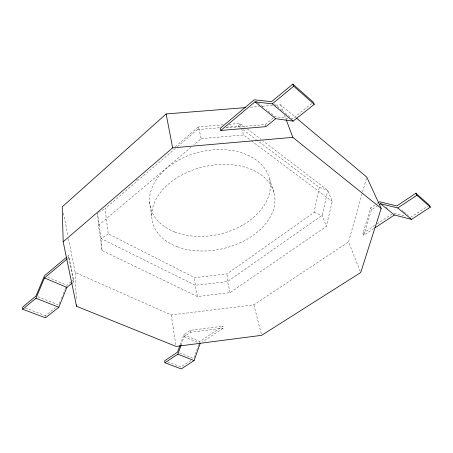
<?xml version="1.0" encoding="UTF-8"?>
<svg xmlns="http://www.w3.org/2000/svg" width="453" height="453" viewBox="0 0 453 453"><rect width="100%" height="100%" fill="white"/><g stroke="black" fill="none" stroke-linecap="round" stroke-linejoin="round"><path stroke-width="0.34" stroke-dasharray="2.27 1.7" d="M175.396 148.42L105.017 208.59L108.267 233.867L194.637 277.644L227.004 273.901L314.037 212.412L319.331 187.395L256.976 140.181M102.055 250.515L101.138 238.55L97.559 213.295L98.46 225.373L102.055 250.515L197.372 296.556L230.073 292.638L326.341 226.375L332.247 201.466L327.819 190.334L263.148 140.991M360.197 271.239L348.538 241.947L366.777 177.117M373.81 228.595L363.816 235.203L362.995 233.261L370.645 207.887L376.262 204.077M363.816 235.203L371.522 209.852L377.156 206.036M193.992 357.932L199.779 341.505L222.904 326.171L223.312 328.114L202.451 341.913M181.115 345.124L184.133 336.715L190.707 332.264L223.312 328.114M180.107 345.067L183.81 334.75L190.368 330.294L222.904 326.171M177.548 146.579L197.423 129.586L198.459 126.863L223.437 124.785M59.281 303.765L60.062 301.851M61.365 298.657L62.933 294.824M63.194 294.184L65.017 289.716M65.277 289.076L66.325 286.523M226.619 127.134L238.437 126.144L240.09 123.397L245.147 127.259M136.2 180.192L137.276 179.275M175.379 146.636L198.459 126.863L201.268 138.618L193.731 144.977M98.46 225.373L191.036 147.248M67.622 256.353L68.697 255.447L73.629 279.75L73.709 281.896L72.667 282.74M67.695 258.521L68.771 257.621L68.697 255.447M71.019 281.862L66.846 285.243L47.027 276.857M71.54 281.443L73.629 279.75M225.826 127.882L265.169 124.575L273.346 117.956M45.487 316.721L45.481 315.616L55.436 307.683M311.681 103.573L292.304 119.009L283.238 111.466M376.822 203.697L378.504 202.553M68.488 238.623L75.17 272.463L171.262 314.96L253.873 304.801L348.538 241.947M362.995 233.261L374.716 225.486M377.06 223.929L391.709 214.212M108.267 233.867L101.138 238.55L195.254 285.316L227.531 281.528L322.179 215.317L327.819 190.334L319.331 187.395M190.849 360.486L180.951 366.93L167.921 361.992M410.526 217.378L427.536 206.296M98.703 212.57L105.017 208.59M201.268 138.618L243.606 134.983L250.945 140.487M228.986 124.32L240.09 123.397L241.455 127.905M197.423 129.586L219.665 127.718M250.384 107.219L259.512 106.489M262.321 106.268L272.853 105.424M275.662 105.198L280.577 104.807L295.758 117.542M288.148 118.437L274.977 116.631L266.262 109.535M394.15 213.221L405.752 216.166M314.037 212.412L322.179 215.317L326.341 226.375M25.306 307.972L45.481 315.616M37.95 296.789L58.109 304.784M179.501 352.932L193.759 358.589M184.133 336.715L198.21 342.638M183.81 334.75L199.779 341.505M251.511 140.911L332.247 201.466M238.437 126.144L240.685 127.848M242.933 129.547L256.415 139.756M247.4 128.975L260.894 139.275M255.905 101.11L257.542 102.44M258.085 102.882L262.989 106.874M386.013 206.987L388.674 209.15M274.178 103.924L282.706 111.025M402.071 210.345L403.657 211.659M404.184 212.1L408.413 215.617M370.645 207.887L371.522 209.852M280.577 104.807L282.785 110.668M284.501 115.221L286.222 119.779M265.169 124.575L265.877 126.647M269.535 178.98L274.178 193.42M241.653 128.544L243.606 134.983M253.873 304.801L261.285 333.969M230.073 292.638L227.531 281.528L227.004 273.901M68.771 257.621L73.709 281.896M63.448 213.069L67.944 235.86M197.372 296.556L195.254 285.316L194.637 277.644M190.368 330.294L190.707 332.264M171.262 314.96L175.974 345.735M149.592 201.879L151.8 216.902M75.17 272.463L76.274 299.235M177.276 246.738A62.48 42.044 -13.1 0 0 274.626 204.422A62.48 42.044 -13.1 0 0 188.154 171.908A62.48 42.044 -13.1 0 0 177.276 246.738M174.824 232.044A61.229 42.248 -13.1 0 0 270.056 190.022A61.229 42.248 -13.1 0 0 184.943 157.01A61.229 42.248 -13.1 0 0 174.824 232.044"/><path stroke-width="0.68" d="M72.14 283.165L66.908 287.389L58.799 307.253L45.487 317.825L22.65 309.229L22.701 306.987L36.002 296.013L44.468 275.775L66.546 257.253M296.302 117.995L366.777 177.117L381.177 208.386L360.713 272.542L261.63 335.328L176.081 346.432L76.563 306.285L63.171 241.755L62.22 206.851L166.121 113.958L245.469 107.616M179.875 345.713L177.559 352.162L164.666 360.764L164.943 362.774L181.262 368.918L194.099 360.577L200.13 343.448M164.943 362.774L177.865 354.184L181.115 345.124M22.65 309.229L35.985 298.261L44.473 277.949L67.152 258.974M63.171 241.755L172.667 147.859L292.848 137.361L381.177 208.386M220.775 130.458L254.971 101.851L272.287 103.85L293.131 121.138L314.252 104.366L313.34 102.253L292.87 84.082L271.511 101.704L254.269 99.779L220.209 128.352L220.775 130.458L265.877 126.647L275.724 118.692L293.131 121.138M272.287 103.85L293.737 86.206L292.87 84.082M378.504 202.553L379.631 201.789L396.788 205.945L415.86 193.227L429.297 205.152L430.35 207.146L411.517 219.377L394.387 214.988L380.537 203.748L379.41 204.513M380.537 203.748L397.762 207.967L416.902 195.243L430.35 207.146M374.982 227.819L394.387 214.988M35.985 298.261L58.799 307.253M177.865 354.184L194.099 360.577M44.473 277.949L66.908 287.389M254.971 101.851L275.724 118.692M397.762 207.967L411.517 219.377M293.737 86.206L314.252 104.366M415.86 193.227L416.902 195.243M286.222 119.779L292.848 137.361M166.121 113.958L172.667 147.859M76.506 304.875L76.563 306.285"/></g></svg>
